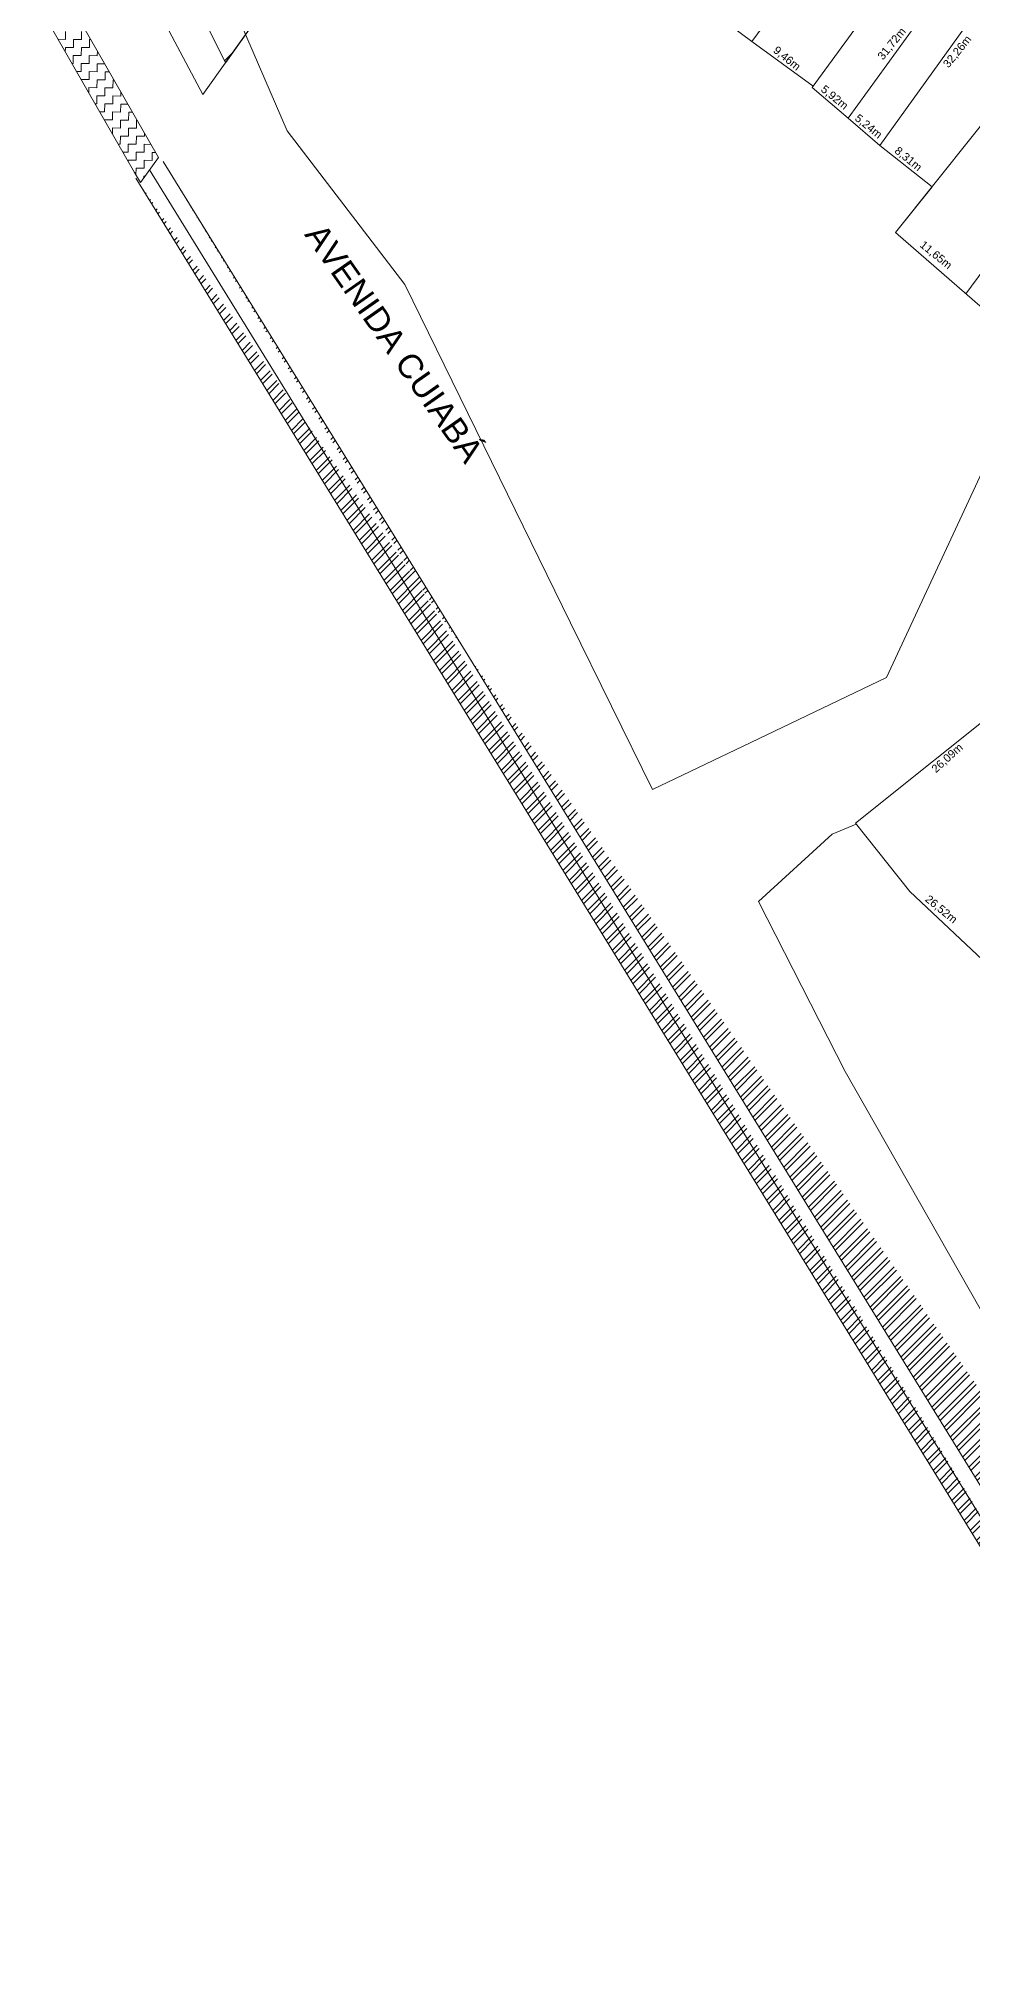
# Model space of a CAD drawing. Header units: metres. Extents: x 3808 to 8215, y 2374 to 6187.
# Drawn here: x 5423.2 to 5540, y 4051.3 to 4290.4 of the extents above; entities that cross this region are included whole.
import ezdxf

# ---------------------------------------------------------------- set-up
doc = ezdxf.new("R2010")
doc.units = ezdxf.units.M
doc.linetypes.add('CENTER', pattern=[2, 1.25, -0.25, 0.25, -0.25])
doc.linetypes.add('CONTINUO', pattern=[0])
for name, color, linetype in [('0 - Cotas', 7, 'Continuous'), ('0 - Linhas Quadras', 7, 'Continuous'), ('0 - Nome Ruas', 7, 'CENTER'), ('CORREGO', 7, 'Continuous'), ('COTAS', 7, 'Continuous'), ('Fluxo', 170, 'Continuous'), ('LOTES_LINHAS', 7, 'Continuous'), ('quadras', 7, 'Continuous'), ('verde', 3, 'Continuous')]:
    doc.layers.add(name, color=color, linetype=linetype)
doc.layers.add('AREA SEM OCUPACAO', color=7, linetype='Continuous', transparency=0.5)
doc.styles.add('Arial', font='arial.ttf')
doc.styles.add('pedro', font='arial.ttf', dxfattribs={"height": 3})

msp = doc.modelspace()

# ---------------------------------------------------------------- hatches: boundary and pattern name
at = {"layer": 'Fluxo', "lineweight": 5}
h = msp.add_hatch(dxfattribs=at)
h.set_pattern_fill('ANSI32', color=256, scale=0.15)
h.set_pattern_definition([(45, (-581.274, 256.0805), (-1.01027881, 1.01027881), []), (45, (-580.6005, 256.0805), (-1.01027881, 1.01027881), [])])
edge = h.paths.add_edge_path()
edge.add_arc((6409.322, 3934.822), 605.94, 215.558436, 220.888153)
edge.add_arc((6409.322, 3934.822), 601.94, 215.558436, 220.888153)
edge.add_line((5951.237, 3538.183), (5954.261, 3540.801))
edge.add_arc((10925.118, 7550.386), 6385.997, 217.3930198, 218.3872368)
edge.add_arc((10925.118, 7550.386), 6389.997, 217.3930198, 218.3872368)
edge.add_arc((8022.058, 5423.597), 2788.956, 216.17081, 218.897105)
edge.add_arc((8022.058, 5423.597), 2792.956, 216.17081, 218.897105)
edge.add_arc((6561.25, 4446.689), 1035.746, 216.369866, 220.234553)
edge.add_arc((6561.25, 4446.689), 1039.746, 216.369866, 220.234553)
edge.add_line((5727.223, 3832.546), (5655.544, 3923.802))
edge.add_line((5724.078, 3830.075), (5652.399, 3921.332))
edge.add_line((5655.674, 3923.617), (5438.849, 4274.969))
edge.add_line((5652.27, 3921.517), (5435.445, 4272.868))

# ---------------------------------------------------------------- linework, layer by layer
at = {"color": 217, "lineweight": 5, "true_color": 0x93278f}
msp.add_line((5446.665, 4287.343, 0), (5457.407, 4302.49, 0), dxfattribs=at)
at = {"layer": '0 - Linhas Quadras', "linetype": 'Continuous', "lineweight": 5}
for p, q in [((5437.333, 4318.177, 0), (5454.35, 4278.798, 0)), ((5530.558, 4314.567, 0), (5512.413, 4289.976, 0)), ((5519.934, 4284.217, 0), (5538.301, 4309.333, 0)), ((5543.079, 4306.103, 0), (5524.435, 4280.384, 0)), ((5547.286, 4303.229, 0), (5528.425, 4276.986, 0)), ((5530.368, 4266.089, 0), (5554.767, 4296.71, 0)), ((5512.413, 4289.976, 0), (5507.564, 4293.522, 0)), ((5512.413, 4289.976, 0), (5520.058, 4284.386, 0)), ((5562.643, 4290.269, 0), (5539.159, 4258.437, 0)), ((5524.435, 4280.384, 0), (5519.934, 4284.217, 0)), ((5524.435, 4280.384, 0), (5528.425, 4276.986, 0)), ((5454.35, 4278.798, 0), (5469.039, 4259.588, 0)), ((5528.425, 4276.986, 0), (5534.924, 4271.807, 0)), ((5534.924, 4271.807, 0), (5530.368, 4266.089, 0)), ((5547.95, 4250.785, 0), (5530.368, 4266.089, 0)), ((5469.039, 4259.588, 0), (5489.77, 4217.337, 0)), ((5529.243, 4210.496, 0), (5547.95, 4250.785, 0)), ((5489.77, 4217.337, 0), (5499.996, 4196.496, 0)), ((5512.267, 4202.37, 0), (5529.243, 4210.496, 0)), ((5546.202, 4208.96, 0), (5525.344, 4192.291, 0)), ((5499.996, 4196.496, 0), (5512.267, 4202.37, 0)), ((5525.443, 4192.167, 0), (5522.429, 4190.911, 0)), ((5525.344, 4192.291, 0), (5532.16, 4183.763, 0)), ((5522.429, 4190.911, 0), (5513.247, 4182.493, 0)), ((5513.247, 4182.493, 0), (5524.053, 4161.28, 0)), ((5543.373, 4173.212, 0), (5532.16, 4183.763, 0)), ((5524.053, 4161.28, 0), (5540.959, 4131.629, 0))]:
    msp.add_line(p, q, dxfattribs=at)
at = {"layer": 'AREA SEM OCUPACAO', "lineweight": 5}
msp.add_line((5465.264, 4313.569), (5446.666, 4287.342), dxfattribs=at)
at = {"layer": 'CORREGO', "color": 5, "linetype": 'CONTINUO', "lineweight": 5}
for p, q in [((5429.505, 4283.654, 271.364), (5422.187, 4296.437, 271.364)), ((5428.471, 4292.511, 271.364), (5438.254, 4275.48, 271.364)), ((5435.266, 4273.587, 271.364), (5429.505, 4283.654, 271.364)), ((5438.254, 4275.48, 271.364), (5436.039, 4272.357, 271.364)), ((5436.039, 4272.357, 271.364), (5435.266, 4273.587, 271.364))]:
    msp.add_line(p, q, dxfattribs=at)
at = {"layer": 'COTAS', "color": 0, "lineweight": 5}
for p, q in [((5468.148, 4317.638, 0), (5446.665, 4287.343, 0)), ((5446.665, 4287.343, 0), (5441.472, 4297.69, 0))]:
    msp.add_line(p, q, dxfattribs=at)
at = {"layer": 'Fluxo', "lineweight": 5}
for p, q in [((5655.674, 3923.617), (5438.849, 4274.969, 271.364)), ((5652.27, 3921.517), (5435.445, 4272.868, 271.364)), ((5653.972, 3922.567), (5437.147, 4273.919, 271.364))]:
    msp.add_line(p, q, dxfattribs=at)
at = {"layer": 'LOTES_LINHAS', "color": 5, "lineweight": 5}
for p, q in [((5493.221, 4352.994), (5443.826, 4283.339)), ((5443.826, 4283.339), (5437.486, 4295.294)), ((5428.471, 4292.511), (5438.254, 4275.48))]:
    msp.add_line(p, q, dxfattribs=at)
at = {"layer": 'LOTES_LINHAS', "color": 5, "linetype": 'Continuous', "lineweight": 5}
for p, q in [((5425.737, 4290.236), (5426.647, 4290.226)), ((5426.629, 4288.678), (5426.636, 4289.226)), ((5426.636, 4289.226), (5427.636, 4289.215)), ((5426.647, 4290.226), (5426.658, 4291.226)), ((5427.636, 4289.215), (5427.647, 4290.215)), ((5427.647, 4290.215), (5428.647, 4290.203)), ((5428.624, 4288.204), (5428.635, 4289.204)), ((5428.635, 4289.204), (5429.635, 4289.192)), ((5428.647, 4290.203), (5428.658, 4291.203)), ((5429.635, 4289.192), (5429.647, 4290.192)), ((5427.466, 4287.217), (5427.613, 4287.215)), ((5427.613, 4287.215), (5427.624, 4288.215)), ((5427.624, 4288.215), (5428.624, 4288.204)), ((5428.602, 4286.204), (5428.613, 4287.204)), ((5428.613, 4287.204), (5429.613, 4287.192)), ((5429.613, 4287.192), (5429.624, 4288.192)), ((5429.624, 4288.192), (5430.624, 4288.181)), ((5430.602, 4286.181), (5430.613, 4287.181)), ((5430.613, 4287.181), (5431.539, 4287.171)), ((5430.624, 4288.181), (5430.63, 4288.752)), ((5428.042, 4286.21), (5428.602, 4286.204)), ((5428.618, 4285.203), (5429.59, 4285.193)), ((5429.59, 4285.193), (5429.602, 4286.192)), ((5429.602, 4286.192), (5430.602, 4286.181)), ((5430.579, 4284.181), (5430.59, 4285.181)), ((5430.59, 4285.181), (5431.59, 4285.17)), ((5431.59, 4285.17), (5431.601, 4286.17)), ((5431.601, 4286.17), (5432.117, 4286.164)), ((5432.579, 4284.159), (5432.59, 4285.159)), ((5432.59, 4285.159), (5432.695, 4285.158)), ((5429.572, 4283.538), (5429.579, 4284.193)), ((5429.579, 4284.193), (5430.579, 4284.181)), ((5430.347, 4282.184), (5430.557, 4282.181)), ((5430.557, 4282.181), (5430.568, 4283.181)), ((5430.568, 4283.181), (5431.568, 4283.17)), ((5431.545, 4281.17), (5431.556, 4282.17)), ((5431.556, 4282.17), (5432.556, 4282.159)), ((5431.568, 4283.17), (5431.579, 4284.17)), ((5431.579, 4284.17), (5432.579, 4284.159)), ((5432.556, 4282.159), (5432.568, 4283.159)), ((5432.568, 4283.159), (5433.568, 4283.148)), ((5433.545, 4281.148), (5433.556, 4282.148)), ((5433.556, 4282.148), (5434.43, 4282.138)), ((5433.568, 4283.148), (5433.573, 4283.629)), ((5431.534, 4280.17), (5432.534, 4280.159)), ((5432.534, 4280.159), (5432.545, 4281.159)), ((5432.545, 4281.159), (5433.545, 4281.148)), ((5433.523, 4279.148), (5433.534, 4280.148)), ((5433.534, 4280.148), (5434.534, 4280.137)), ((5434.534, 4280.137), (5434.545, 4281.136)), ((5434.545, 4281.136), (5435.008, 4281.131)), ((5435.522, 4279.125), (5435.534, 4280.125)), ((5435.534, 4280.125), (5435.586, 4280.125)), ((5432.514, 4278.397), (5432.523, 4279.159)), ((5432.523, 4279.159), (5433.523, 4279.148)), ((5433.5, 4277.148), (5433.511, 4278.148)), ((5433.511, 4278.148), (5434.511, 4278.137)), ((5434.511, 4278.137), (5434.523, 4279.137)), ((5434.523, 4279.137), (5435.522, 4279.125)), ((5435.5, 4277.125), (5435.511, 4278.125)), ((5435.511, 4278.125), (5436.511, 4278.114)), ((5436.511, 4278.114), (5436.516, 4278.506)), ((5433.227, 4277.151), (5433.5, 4277.148)), ((5433.803, 4276.145), (5434.489, 4276.137)), ((5434.476, 4274.969), (5434.477, 4275.137)), ((5434.477, 4275.137), (5435.477, 4275.126)), ((5434.489, 4276.137), (5434.5, 4277.137)), ((5434.5, 4277.137), (5435.5, 4277.125)), ((5435.477, 4275.126), (5435.489, 4276.126)), ((5435.489, 4276.126), (5436.489, 4276.114)), ((5436.466, 4274.114), (5436.477, 4275.114)), ((5436.477, 4275.114), (5437.477, 4275.103)), ((5436.489, 4276.114), (5436.5, 4277.114)), ((5436.5, 4277.114), (5437.321, 4277.105)), ((5437.477, 4275.103), (5437.489, 4276.103)), ((5437.489, 4276.103), (5437.899, 4276.098)), ((5435.457, 4273.284), (5435.466, 4274.126)), ((5435.466, 4274.126), (5436.466, 4274.114)), ((5436.453, 4272.94), (5436.455, 4273.114)), ((5436.455, 4273.114), (5436.575, 4273.113))]:
    msp.add_line(p, q, dxfattribs=at)
at = {"layer": 'LOTES_LINHAS', "color": 4, "linetype": 'Continuous', "lineweight": 5, "true_color": 0x13e5ec}
for p, q in [((5429.647, 4290.192), (5429.804, 4290.19)), ((5430.923, 4281.177), (5431.545, 4281.17)), ((5431.533, 4280.11), (5431.534, 4280.17))]:
    msp.add_line(p, q, dxfattribs=at)
at = {"layer": 'quadras', "color": 2, "lineweight": 5}
for p, q in [((5468.148, 4317.638, 0), (5446.665, 4287.343, 0)), ((5446.665, 4287.343, 0), (5441.472, 4297.69, 0))]:
    msp.add_line(p, q, dxfattribs=at)
at = {"layer": 'verde', "color": 70, "linetype": 'Continuous', "lineweight": 5, "true_color": 0x70f40b}
msp.add_line((5446.547, 4287.58, 0), (5447.384, 4288.398, 0), dxfattribs=at)

# ---------------------------------------------------------------- texts
at = {"layer": '0 - Cotas', "lineweight": 5, "style": 'Arial'}
for s, rotation, p in [('31,72m', 50.93117, (5528.796, 4287.571, 0)), ('9,46m', 320.93117, (5514.992, 4288.705, 0)), ('32,26m', 50.93117, (5536.979, 4286.593, 0)), ('5,92m', 320.93117, (5520.942, 4283.824, 0)), ('5,24m', 320.93117, (5525.187, 4280.209, 0)), ('8,31m', 320.93117, (5530.154, 4276.142, 0)), ('11,65m', 320.93117, (5533.316, 4264.387, 0)), ('26,09m', 41.82781, (5535.407, 4198.518, 0)), ('26,52m', 320.93117, (5533.971, 4182.633, 0))]:
    msp.add_text(s, height=1, rotation=rotation, dxfattribs=at).set_placement(p)
at = {"layer": '0 - Nome Ruas', "linetype": 'Continuous', "lineweight": 5, "style": 'pedro'}
msp.add_text('AVENIDA CUIABÁ', height=3, rotation=305.01126, dxfattribs=at).set_placement((5456.425, 4265.826, 0))

doc.saveas('drawing.dxf')
